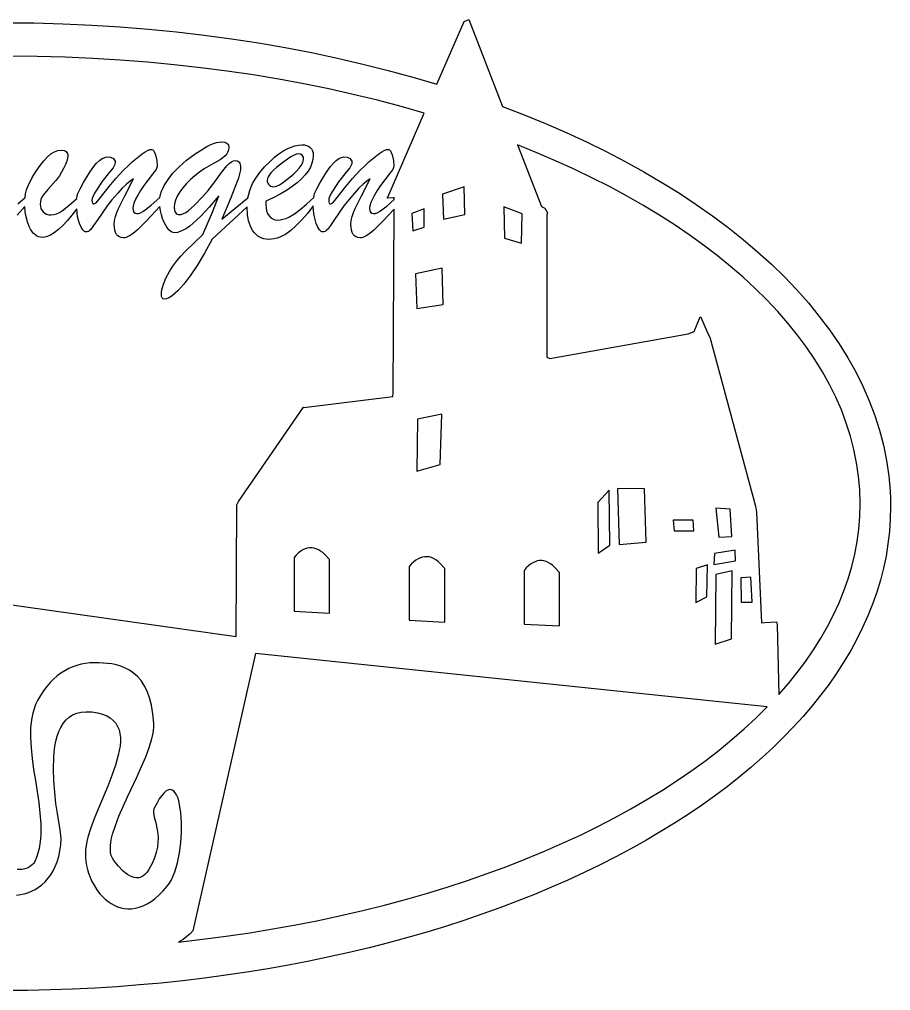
# Model space of a CAD drawing. Extents: x 35 to 1237, y 3 to 661.
# Drawn here: x 646 to 1237, y 3 to 661 of the extents above; entities that cross this region are included whole.
import ezdxf

# ---------------------------------------------------------------- set-up
doc = ezdxf.new("R2010")
doc.units = 0

msp = doc.modelspace()

# ---------------------------------------------------------------- linework, layer by layer
at = {"layer": 'Layer 1'}
for p, q in [((636.233, 659.146), (656.121926, 658.96935)), ((656.121926, 658.96935), (675.850145, 658.443051)), ((929.555, 617.428), (948.128, 660.012)), ((948.128, 660.012), (951.122, 661.375)), ((951.122, 661.375), (974.106, 602.36)), ((675.850145, 658.443051), (695.407626, 657.572578)), ((695.407626, 657.572578), (714.784344, 656.363406)), ((714.784344, 656.363406), (733.970268, 654.821012)), ((733.970268, 654.821012), (752.955371, 652.950871)), ((752.955371, 652.950871), (771.729625, 650.758458)), ((771.729625, 650.758458), (790.283, 648.24925)), ((790.283, 648.24925), (808.605469, 645.428721)), ((808.605469, 645.428721), (826.687004, 642.302348)), ((826.687004, 642.302348), (844.517576, 638.875605)), ((844.517576, 638.875605), (862.087156, 635.153969)), ((658.433431, 636.241757), (639.334, 636.405)), ((677.378555, 635.755398), (658.433431, 636.241757)), ((696.159745, 634.950981), (677.378555, 635.755398)), ((714.767375, 633.833562), (696.159745, 634.950981)), ((733.191817, 632.408198), (714.767375, 633.833562)), ((751.423445, 630.679945), (733.191817, 632.408198)), ((862.087156, 635.153969), (879.385717, 631.142915)), ((769.452632, 628.65386), (751.423445, 630.679945)), ((787.26975, 626.335), (769.452632, 628.65386)), ((804.865173, 623.728421), (787.26975, 626.335)), ((879.385717, 631.142915), (896.40323, 626.847918)), ((896.40323, 626.847918), (913.129667, 622.274455)), ((822.229273, 620.83918), (804.865173, 623.728421)), ((839.352425, 617.672333), (822.229273, 620.83918)), ((913.129667, 622.274455), (929.555, 617.428)), ((856.225, 614.232937), (839.352425, 617.672333)), ((872.837372, 610.52605), (856.225, 614.232937)), ((889.179914, 606.556727), (872.837372, 610.52605)), ((905.242999, 602.330024), (889.179914, 606.556727)), ((921.017, 597.851), (905.242999, 602.330024)), ((974.106, 602.36), (988.835631, 596.702413)), ((974.106, 602.36), (974.106, 602.36)), ((896.162, 540.856), (921.017, 597.851)), ((988.835631, 596.702413), (1003.237053, 590.812729)), ((1003.237053, 590.812729), (1017.301126, 584.695938)), ((1017.301126, 584.695938), (1031.018707, 578.357031)), ((733.3175, 572.472), (734.888, 573.058469)), ((734.888, 573.058469), (736.289, 573.254)), ((736.289, 573.254), (736.887844, 573.021516)), ((736.887844, 573.021516), (737.48275, 572.324125)), ((765.485, 570.127), (770.991844, 573.713328)), ((770.991844, 573.713328), (773.501926, 575.122193)), ((773.501926, 575.122193), (775.84975, 576.274875)), ((775.84975, 576.274875), (778.035293, 577.171385)), ((778.035293, 577.171385), (780.058531, 577.811734)), ((780.058531, 577.811734), (781.919441, 578.195936)), ((781.919441, 578.195936), (783.618, 578.324)), ((783.618, 578.324), (785.724828, 578.07575)), ((785.724828, 578.07575), (786.552264, 577.765437)), ((786.552264, 577.765437), (787.229125, 577.331)), ((787.229125, 577.331), (787.755471, 576.772437)), ((787.755471, 576.772437), (788.131359, 576.08975)), ((788.131359, 576.08975), (788.35685, 575.282937)), ((788.432, 574.352), (788.268639, 572.982689)), ((788.35685, 575.282937), (788.432, 574.352)), ((825.111641, 572.028219), (827.938, 573.592)), ((827.938, 573.592), (830.684328, 574.812047)), ((830.684328, 574.812047), (833.280375, 575.683625)), ((833.280375, 575.683625), (835.726234, 576.206641)), ((835.726234, 576.206641), (838.022, 576.381)), ((838.022, 576.381), (839.6975, 576.267391)), ((839.6975, 576.267391), (841.19, 575.926625)), ((841.19, 575.926625), (842.4995, 575.358797)), ((842.4995, 575.358797), (843.626, 574.564)), ((843.626, 574.564), (844.531891, 573.541563)), ((844.531891, 573.541563), (845.178375, 572.29225)), ((893.8905, 572.472), (895.461, 573.058469)), ((895.461, 573.058469), (896.862, 573.254)), ((896.862, 573.254), (897.461688, 573.021516)), ((897.461688, 573.021516), (898.05725, 572.324125)), ((997.350228, 570.965917), (984.277, 576.25)), ((984.277, 576.25), (1000.55, 534.469)), ((1031.018707, 578.357031), (1044.380655, 571.801)), ((662.858635, 565.450834), (665.332125, 568.077125)), ((665.332125, 568.077125), (667.749225, 570.119775)), ((667.749225, 570.119775), (670.110016, 571.578797)), ((670.110016, 571.578797), (672.41458, 572.454201)), ((672.41458, 572.454201), (674.663, 572.746)), ((674.663, 572.746), (676.670547, 572.49775)), ((676.670547, 572.49775), (677.459275, 572.187437)), ((677.459275, 572.187437), (678.104625, 571.753)), ((678.104625, 571.753), (678.606584, 571.194437)), ((679.066203, 567.232203), (678.508875, 565.309875)), ((678.606584, 571.194437), (678.965141, 570.51175)), ((678.965141, 570.51175), (679.180283, 569.704937)), ((679.252, 568.774), (679.066203, 567.232203)), ((679.180283, 569.704937), (679.252, 568.774)), ((700.603375, 565.745203), (702.428, 567.052375)), ((702.428, 567.052375), (704.215125, 567.836609)), ((704.215125, 567.836609), (705.964, 568.098)), ((705.964, 568.098), (708.13775, 567.866)), ((708.13775, 567.866), (709.047625, 567.575719)), ((709.047625, 567.575719), (709.839, 567.169)), ((709.839, 567.169), (710.481391, 566.640641)), ((710.481391, 566.640641), (710.940125, 565.985625)), ((722.9045, 564.696875), (726.189594, 567.438234)), ((726.189594, 567.438234), (729.668, 570.127)), ((729.668, 570.127), (731.5775, 571.494781)), ((731.5775, 571.494781), (733.3175, 572.472)), ((737.48275, 572.324125), (738.073531, 571.161922)), ((738.073531, 571.161922), (738.66, 569.535)), ((738.66, 569.535), (739.5335, 565.7955)), ((759.7085, 565.848375), (765.485, 570.127)), ((784.347771, 567.584432), (782.550641, 566.254672)), ((785.818125, 568.922125), (784.347771, 567.584432)), ((786.961713, 570.26774), (785.818125, 568.922125)), ((787.778547, 571.621266), (786.961713, 570.26774)), ((788.268639, 572.982689), (787.778547, 571.621266)), ((816.575, 565.31), (819.430047, 567.887406)), ((819.430047, 567.887406), (822.275625, 570.12675)), ((822.275625, 570.12675), (825.111641, 572.028219)), ((829.119141, 567.195672), (824.859, 564.178)), ((831.033826, 568.4064), (829.119141, 567.195672)), ((832.794375, 569.346625), (831.033826, 568.4064)), ((834.392877, 569.962521), (832.794375, 569.346625)), ((835.821422, 570.200266), (834.392877, 569.962521)), ((837.0721, 570.006033), (835.821422, 570.200266)), ((838.137, 569.326), (837.0721, 570.006033)), ((838.680652, 568.649834), (838.137, 569.326)), ((838.137, 569.326), (838.137, 569.326)), ((839.012547, 567.899314), (838.680652, 568.649834)), ((839.149465, 567.084532), (839.012547, 567.899314)), ((839.108187, 566.215578), (839.149465, 567.084532)), ((845.473813, 566.453281), (844.8105, 563.799)), ((845.178375, 572.29225), (845.565922, 570.816063)), ((845.695, 569.113), (845.473813, 566.453281)), ((845.565922, 570.816063), (845.695, 569.113)), ((861.177641, 565.745203), (863.002125, 567.052375)), ((863.002125, 567.052375), (864.788547, 567.836609)), ((864.788547, 567.836609), (866.537, 568.098)), ((866.537, 568.098), (868.71075, 567.866)), ((868.71075, 567.866), (869.620625, 567.575719)), ((869.620625, 567.575719), (870.412, 567.169)), ((870.412, 567.169), (871.054391, 566.640641)), ((871.054391, 566.640641), (871.513125, 565.985625)), ((883.47775, 564.696875), (886.762625, 567.438234)), ((886.762625, 567.438234), (890.241, 570.127)), ((890.241, 570.127), (892.1505, 571.494781)), ((892.1505, 571.494781), (893.8905, 572.472)), ((898.05725, 572.324125), (898.647938, 571.161922)), ((898.647938, 571.161922), (899.233, 569.535)), ((899.233, 569.535), (900.1065, 565.7955)), ((1010.124884, 565.492219), (997.350228, 570.965917)), ((1044.380655, 571.801), (1057.377828, 565.032834)), ((657.742154, 558.447283), (660.328672, 562.240891)), ((660.328672, 562.240891), (662.858635, 565.450834)), ((676.28, 560.324), (673.46725, 555.40075)), ((677.580109, 563.007109), (676.28, 560.324)), ((678.508875, 565.309875), (677.580109, 563.007109)), ((694.621125, 558.538125), (696.770859, 561.524922)), ((696.770859, 561.524922), (698.742, 563.915)), ((698.742, 563.915), (700.603375, 565.745203)), ((709.839, 560.83), (707.468, 557.873)), ((710.855, 562.521), (709.839, 560.83)), ((711.19425, 563.429125), (710.855, 562.521)), ((710.940125, 565.985625), (711.215297, 565.204047)), ((711.307, 564.296), (711.19425, 563.429125)), ((711.215297, 565.204047), (711.307, 564.296)), ((716.912, 559.056), (719.812156, 561.902828)), ((719.812156, 561.902828), (722.9045, 564.696875)), ((739.622875, 560.962672), (739.0165, 559.668625)), ((739.5335, 565.7955), (739.825, 562.014)), ((739.825, 562.014), (739.622875, 560.962672)), ((750.538875, 557.080125), (754.724, 561.464)), ((754.724, 561.464), (757.11725, 563.669359)), ((757.11725, 563.669359), (759.7085, 565.848375)), ((771.6075, 559.985375), (768.444438, 557.787984)), ((774.784813, 561.929078), (771.6075, 559.985375)), ((777.976, 563.619), (774.784813, 561.929078)), ((780.426721, 564.932857), (777.976, 563.619)), ((782.550641, 566.254672), (780.426721, 564.932857)), ((783.41125, 557.47125), (787.117, 561.971)), ((787.117, 561.971), (788.713703, 563.579547)), ((788.713703, 563.579547), (790.230625, 564.728625)), ((790.230625, 564.728625), (791.667484, 565.418141)), ((791.667484, 565.418141), (793.024, 565.648)), ((793.024, 565.648), (794.387, 565.3835)), ((794.387, 565.3835), (795.468, 564.591)), ((795.468, 564.591), (795.880703, 564.00225)), ((795.880703, 564.00225), (796.175375, 563.292)), ((796.175375, 563.292), (796.411, 561.507)), ((796.411, 561.507), (796.239141, 559.343828)), ((809.38925, 557.4815), (812.690562, 561.3455)), ((812.690562, 561.3455), (816.575, 565.31)), ((820.855172, 561.064297), (818.787533, 559.207275)), ((824.859, 564.178), (820.855172, 561.064297)), ((834.376688, 558.524734), (836.058172, 560.429369)), ((836.058172, 560.429369), (837.49675, 562.399875)), ((837.49675, 562.399875), (838.558172, 564.355521)), ((838.558172, 564.355521), (839.108187, 566.215578)), ((843.705438, 561.149969), (842.159, 558.506)), ((844.8105, 563.799), (843.705438, 561.149969)), ((855.19525, 558.538125), (857.344281, 561.524922)), ((857.344281, 561.524922), (859.315, 563.915)), ((859.315, 563.915), (861.177641, 565.745203)), ((870.412, 560.83), (868.044, 557.873)), ((871.428, 562.521), (870.412, 560.83)), ((871.76725, 563.429125), (871.428, 562.521)), ((871.513125, 565.985625), (871.788297, 565.204047)), ((871.88, 564.296), (871.76725, 563.429125)), ((871.788297, 565.204047), (871.88, 564.296)), ((877.487, 559.056), (880.386, 561.902828)), ((880.386, 561.902828), (883.47775, 564.696875)), ((900.195875, 560.962672), (899.5895, 559.668625)), ((900.1065, 565.7955), (900.398, 562.014)), ((900.398, 562.014), (900.195875, 560.962672)), ((1022.593331, 559.832918), (1010.124884, 565.492219)), ((1034.747932, 553.992029), (1022.593331, 559.832918)), ((1057.377828, 565.032834), (1070.001084, 558.057525)), ((652.015, 547.985), (655.099, 554.07)), ((655.099, 554.07), (657.742154, 558.447283)), ((672.1805, 553.557406), (670.974, 552.126)), ((673.46725, 555.40075), (672.1805, 553.557406)), ((689.787, 550.774), (692.293078, 554.954516)), ((692.293078, 554.954516), (694.621125, 558.538125)), ((707.468, 557.873), (702.267719, 551.127703)), ((707.206, 548.027), (711.68325, 553.42525)), ((711.68325, 553.42525), (716.912, 559.056)), ((736.591, 556.352), (730.795891, 548.698266)), ((738.005875, 558.131766), (736.591, 556.352)), ((739.0165, 559.668625), (738.005875, 558.131766)), ((747.163, 552.802), (750.538875, 557.080125)), ((765.296, 555.337), (762.30525, 552.720109)), ((768.444438, 557.787984), (765.296, 555.337)), ((778.84, 551.323), (783.41125, 557.47125)), ((794.865672, 553.702734), (793.665, 550.225)), ((795.723875, 556.742375), (794.865672, 553.702734)), ((796.239141, 559.343828), (795.723875, 556.742375)), ((804.536, 550.055), (806.671063, 553.718)), ((806.671063, 553.718), (809.38925, 557.4815)), ((814.947471, 554.215499), (814.596891, 553.222891)), ((815.468795, 555.220959), (814.947471, 554.215499)), ((816.928875, 557.237625), (815.468795, 555.220959)), ((818.787533, 559.207275), (816.928875, 557.237625)), ((826.958719, 552.052766), (830.822, 555.236)), ((830.822, 555.236), (832.586547, 556.766701)), ((832.586547, 556.766701), (834.376688, 558.524734)), ((837.691125, 553.2455), (834.758609, 550.631)), ((840.158078, 555.8705), (837.691125, 553.2455)), ((842.159, 558.506), (840.158078, 555.8705)), ((850.36, 550.774), (852.867344, 554.954516)), ((852.867344, 554.954516), (855.19525, 558.538125)), ((868.044, 557.873), (862.841984, 551.127703)), ((867.779, 548.027), (872.257625, 553.42525)), ((872.257625, 553.42525), (877.487, 559.056)), ((897.164, 556.352), (891.368891, 548.698266)), ((898.578875, 558.131766), (897.164, 556.352)), ((899.5895, 559.668625), (898.578875, 558.131766)), ((1046.58105, 547.973566), (1034.747932, 553.992029)), ((1070.001084, 558.057525), (1082.241281, 550.880063)), ((651.2425, 545.777), (652.015, 547.985)), ((670.974, 552.126), (665.566625, 546.10425)), ((687.462875, 546.50575), (689.787, 550.774)), ((702.267719, 551.127703), (698.553, 545.681875)), ((700.509, 539.492), (707.206, 548.027)), ((716.13675, 546.838797), (713.037, 543.506)), ((718.9635, 549.569625), (716.13675, 546.838797)), ((717.552, 541.266), (723.798, 553.225)), ((721.51725, 551.698391), (718.9635, 549.569625)), ((723.798, 553.225), (721.51725, 551.698391)), ((730.795891, 548.698266), (728.519389, 545.342803)), ((742.797, 544.858), (743.592109, 546.748938)), ((743.592109, 546.748938), (744.584375, 548.70325)), ((744.584375, 548.70325), (747.163, 552.802)), ((757.226375, 547.247828), (755.139, 544.393)), ((759.61525, 550.023625), (757.226375, 547.247828)), ((762.30525, 552.720109), (759.61525, 550.023625)), ((774.335125, 545.312375), (778.84, 551.323)), ((793.665, 550.225), (789.816625, 540.47425)), ((802.592875, 545.3825), (803.474578, 547.758875)), ((803.474578, 547.758875), (804.536, 550.055)), ((814.596891, 553.222891), (814.440754, 552.251335)), ((814.440754, 552.251335), (814.50276, 551.309033)), ((814.50276, 551.309033), (814.806609, 550.404188)), ((814.806609, 550.404188), (815.376, 549.545)), ((815.376, 549.545), (816.15334, 548.795716)), ((816.15334, 548.795716), (816.987566, 548.287912)), ((816.987566, 548.287912), (817.871861, 548.001414)), ((817.871861, 548.001414), (818.799406, 547.916047)), ((818.799406, 547.916047), (819.763385, 548.011635)), ((819.763385, 548.011635), (820.75698, 548.268002)), ((820.75698, 548.268002), (822.80575, 549.182375)), ((822.80575, 549.182375), (824.891176, 550.497764)), ((824.891176, 550.497764), (826.958719, 552.052766)), ((831.361, 548.027), (827.521438, 545.452047)), ((834.758609, 550.631), (831.361, 548.027)), ((848.037, 546.50575), (850.36, 550.774)), ((862.841984, 551.127703), (859.126375, 545.681875)), ((861.082, 539.492), (867.779, 548.027)), ((876.711016, 546.838797), (873.613, 543.506)), ((879.536875, 549.569625), (876.711016, 546.838797)), ((878.125, 541.266), (884.371, 553.225)), ((882.090297, 551.698391), (879.536875, 549.569625)), ((884.371, 553.225), (882.090297, 551.698391)), ((891.368891, 548.698266), (889.092389, 545.342803)), ((948.099, 547.923), (933.249, 542.966)), ((948.441, 529.142), (948.099, 547.923)), ((1058.085049, 541.78154), (1046.58105, 547.973566)), ((1082.241281, 550.880063), (1094.089279, 543.505438)), ((645.18975, 536.285484), (650.2, 540.595)), ((650.2, 540.595), (650.584, 543.041)), ((650.584, 543.041), (651.2425, 545.777)), ((661.562078, 540.796141), (660.939625, 539.259125)), ((662.434, 542.238), (661.562078, 540.796141)), ((665.566625, 546.10425), (662.434, 542.238)), ((685.32, 539.895), (685.620875, 541.76525)), ((685.620875, 541.76525), (686.062, 543.337)), ((686.062, 543.337), (687.462875, 546.50575)), ((696.324031, 541.535609), (695.766762, 539.949842)), ((697.252785, 543.446291), (696.324031, 541.535609)), ((698.553, 545.681875), (697.252785, 543.446291)), ((713.037, 543.506), (709.144125, 539.05825)), ((713.528, 533.153), (717.552, 541.266)), ((726.656875, 542.301625), (725.208314, 539.574744)), ((728.519389, 545.342803), (726.656875, 542.301625)), ((735.785125, 535.502375), (741.629, 540.529)), ((741.629, 540.529), (742.088125, 542.66275)), ((742.088125, 542.66275), (742.797, 544.858)), ((753.442094, 541.57), (752.23025, 538.8895)), ((755.139, 544.393), (753.442094, 541.57)), ((765.013125, 535.413625), (770.827, 541.224)), ((770.827, 541.224), (774.335125, 545.312375)), ((781.662, 541.816), (775.04025, 534.125125)), ((777.2975, 530.660375), (781.662, 541.816)), ((789.816625, 540.47425), (783.767, 526.012)), ((783.767, 526.012), (801.369, 540.389)), ((801.369, 540.389), (801.890984, 542.925875)), ((801.890984, 542.925875), (802.592875, 545.3825)), ((818.586063, 540.444641), (813.491, 538.012)), ((823.263, 542.924625), (818.586063, 540.444641)), ((827.521438, 545.452047), (823.263, 542.924625)), ((841.04125, 536.019375), (845.986, 540.614)), ((845.986, 540.614), (846.635, 543.337)), ((846.635, 543.337), (848.037, 546.50575)), ((856.897078, 541.535609), (856.339768, 539.949842)), ((857.825943, 543.446291), (856.897078, 541.535609)), ((859.126375, 545.681875), (857.825943, 543.446291)), ((873.613, 543.506), (869.717875, 539.05825)), ((874.101, 533.153), (878.125, 541.266)), ((887.229875, 542.301625), (885.781314, 539.574744)), ((889.092389, 545.342803), (887.229875, 542.301625)), ((895.849, 540.111), (896.162, 540.856)), ((899.786, 540.336), (895.849, 540.111)), ((900.641, 540.549), (899.786, 540.336)), ((900.632, 539.154), (900.641, 540.549)), ((933.249, 542.966), (934.033, 525.859)), ((933.249, 542.966), (933.249, 542.966)), ((1069.252291, 535.419967), (1058.085049, 541.78154)), ((1094.089279, 543.505438), (1105.535934, 535.938643)), ((650.031, 534.56), (644.831375, 528.594375)), ((650.342328, 530.941219), (650.031, 534.56)), ((660.566359, 537.627047), (660.442, 535.9)), ((660.442, 535.9), (660.568953, 534.441797)), ((660.939625, 539.259125), (660.566359, 537.627047)), ((660.568953, 534.441797), (660.949875, 533.110625)), ((675.527, 531.717), (679.9045, 535.084125)), ((679.9045, 535.084125), (685.32, 539.895)), ((695.766762, 539.949842), (695.581, 538.689)), ((695.581, 538.689), (695.670391, 537.616688)), ((695.670391, 537.616688), (695.938375, 536.85075)), ((695.938375, 536.85075), (696.384672, 536.391188)), ((696.384672, 536.391188), (697.009, 536.238)), ((697.009, 536.238), (697.567406, 536.441281)), ((697.567406, 536.441281), (698.33675, 537.05125)), ((698.33675, 537.05125), (700.509, 539.492)), ((705.888, 534.843), (699.606, 525.716)), ((709.144125, 539.05825), (705.888, 534.843)), ((723.552912, 535.06392), (723.346, 533.28)), ((724.173672, 537.162172), (723.552912, 535.06392)), ((725.208314, 539.574744), (724.173672, 537.162172)), ((731.661, 532.224), (735.785125, 535.502375)), ((741.578, 534.422), (732.76875, 524.9655)), ((741.985422, 531.675313), (741.578, 534.422)), ((751.503281, 536.3515), (751.261, 533.956)), ((751.261, 533.956), (751.506, 531.906875)), ((752.23025, 538.8895), (751.503281, 536.3515)), ((760.82, 531.674), (765.013125, 535.413625)), ((775.04025, 534.125125), (769.32, 527.956)), ((800.85, 534.352), (776.997, 512.321)), ((800.85, 533.956), (800.85, 534.352)), ((801.0945, 529.154672), (800.85, 533.956)), ((813.491, 538.012), (813.491, 535.9)), ((813.491, 535.9), (813.627453, 533.544266)), ((813.627453, 533.544266), (814.036625, 531.463125)), ((836.893, 532.435), (841.04125, 536.019375)), ((845.709, 534.907), (841.724469, 529.829656)), ((845.889453, 531.605156), (845.709, 534.907)), ((856.339768, 539.949842), (856.154, 538.689)), ((856.154, 538.689), (856.243437, 537.616688)), ((856.243437, 537.616688), (856.51175, 536.85075)), ((856.51175, 536.85075), (856.958937, 536.391188)), ((856.958937, 536.391188), (857.585, 536.238)), ((857.585, 536.238), (858.141672, 536.441281)), ((858.141672, 536.441281), (858.910125, 537.05125)), ((858.910125, 537.05125), (861.082, 539.492)), ((866.464, 534.843), (860.182, 525.716)), ((869.717875, 539.05825), (866.464, 534.843)), ((884.125912, 535.06392), (883.919, 533.28)), ((884.746672, 537.162172), (884.125912, 535.06392)), ((885.781314, 539.574744), (884.746672, 537.162172)), ((892.234, 532.224), (895.7685, 535.01325)), ((895.7685, 535.01325), (900.632, 539.154)), ((900.632, 539.154), (900.632, 539.154)), ((974.868, 534.271), (975.351, 513.019)), ((987.427, 529.441), (974.868, 534.271)), ((974.868, 534.271), (974.868, 534.271)), ((1000.55, 534.469), (1002.81, 533.332)), ((1080.075141, 528.892859), (1069.252291, 535.419967)), ((1105.535934, 535.938643), (1116.572106, 528.184666)), ((650.939125, 527.45125), (650.342328, 530.941219)), ((651.821859, 524.089906), (650.939125, 527.45125)), ((660.949875, 533.110625), (661.584859, 531.906391)), ((661.584859, 531.906391), (662.474, 530.829)), ((662.474, 530.829), (663.564, 529.94175)), ((663.564, 529.94175), (664.8055, 529.308)), ((664.8055, 529.308), (666.19775, 528.92775)), ((666.19775, 528.92775), (667.74, 528.801)), ((667.74, 528.801), (669.552547, 528.98325)), ((669.552547, 528.98325), (671.454625, 529.53)), ((671.454625, 529.53), (673.446141, 530.44125)), ((673.446141, 530.44125), (675.527, 531.717)), ((681.990516, 528.670219), (678.870375, 524.89675)), ((685.212, 532.979), (681.990516, 528.670219)), ((685.460453, 530.238703), (685.212, 532.979)), ((685.866875, 527.642875), (685.460453, 530.238703)), ((686.431359, 525.191609), (685.866875, 527.642875)), ((710.893875, 525.061375), (711.456, 527.702)), ((711.456, 527.702), (712.351375, 530.375)), ((712.351375, 530.375), (713.528, 533.153)), ((723.346, 533.28), (723.510609, 531.689984)), ((723.510609, 531.689984), (724.004375, 530.554375)), ((724.004375, 530.554375), (724.827203, 529.873078)), ((724.827203, 529.873078), (725.979, 529.646)), ((725.979, 529.646), (727.153547, 529.807078)), ((727.153547, 529.807078), (728.491875, 530.290375)), ((728.491875, 530.290375), (729.994266, 531.095984)), ((729.994266, 531.095984), (731.661, 532.224)), ((742.631625, 528.95675), (741.985422, 531.675313)), ((743.516516, 526.266313), (742.631625, 528.95675)), ((751.506, 531.906875), (751.811969, 531.056453)), ((751.811969, 531.056453), (752.24, 530.322)), ((752.24, 530.322), (752.766563, 529.730641)), ((752.766563, 529.730641), (753.3685, 529.308125)), ((753.3685, 529.308125), (754.046188, 529.054547)), ((754.046188, 529.054547), (754.8, 528.97)), ((754.8, 528.97), (756.163484, 529.139094)), ((756.163484, 529.139094), (757.621375, 529.64625)), ((757.621375, 529.64625), (759.173578, 530.491281)), ((759.173578, 530.491281), (760.82, 531.674)), ((769.32, 527.956), (766.74075, 525.407312)), ((770.827, 515.448), (777.2975, 530.660375)), ((801.828, 524.892125), (801.0945, 529.154672)), ((814.036625, 531.463125), (814.718234, 529.656672)), ((814.718234, 529.656672), (815.672, 528.125)), ((815.672, 528.125), (816.848797, 526.904953)), ((816.848797, 526.904953), (818.193875, 526.033375)), ((827.069844, 526.4295), (829.03, 527.28)), ((829.03, 527.28), (832.96975, 529.540625)), ((832.96975, 529.540625), (836.893, 532.435)), ((841.724469, 529.829656), (837.8605, 525.366)), ((846.286375, 528.50075), (845.889453, 531.605156)), ((846.899109, 525.593969), (846.286375, 528.50075)), ((871.46725, 525.061375), (872.032, 527.702)), ((872.032, 527.702), (872.9255, 530.375)), ((872.9255, 530.375), (874.101, 533.153)), ((883.919, 533.28), (884.083609, 531.689984)), ((884.083609, 531.689984), (884.577375, 530.554375)), ((884.577375, 530.554375), (885.400203, 529.873078)), ((885.400203, 529.873078), (886.552, 529.646)), ((886.552, 529.646), (887.726547, 529.807078)), ((887.726547, 529.807078), (889.064875, 530.290375)), ((889.064875, 530.290375), (890.567266, 531.095984)), ((890.567266, 531.095984), (892.234, 532.224)), ((900.601, 532.719), (892.737375, 524.341625)), ((899.952, 407.904), (900.601, 532.719)), ((920.854, 532.902), (912.559, 529.806)), ((912.559, 529.806), (913.251, 518.004)), ((912.559, 529.806), (912.559, 529.806)), ((920.854, 520.431), (920.854, 532.902)), ((934.033, 525.859), (948.441, 529.142)), ((986.942, 509.619), (987.427, 529.441)), ((1002.81, 533.332), (1004.55, 530.281)), ((1004.55, 530.281), (1004.03, 528.859)), ((1004.03, 528.859), (1004.13, 432.294)), ((1090.54596, 522.204231), (1080.075141, 528.892859)), ((1116.572106, 528.184666), (1127.188652, 520.2485)), ((652.991, 520.857), (651.821859, 524.089906)), ((653.792945, 519.153658), (652.991, 520.857)), ((675.851297, 521.658406), (672.933, 518.955)), ((678.870375, 524.89675), (675.851297, 521.658406)), ((687.154, 522.885), (686.431359, 525.191609)), ((688.193531, 520.407734), (687.154, 522.885)), ((689.27975, 518.638375), (688.193531, 520.407734)), ((696.709375, 521.511625), (694.715, 518.955)), ((699.606, 525.716), (696.709375, 521.511625)), ((710.706, 522.378), (710.893875, 525.061375)), ((710.802418, 520.238764), (710.706, 522.378)), ((732.76875, 524.9655), (726.205, 518.491)), ((744.64, 523.604), (743.516516, 526.266313)), ((746.29625, 520.5905), (744.64, 523.604)), ((748.02675, 518.438), (746.29625, 520.5905)), ((761.90625, 521.244813), (759.651, 519.631)), ((764.2695, 523.17025), (761.90625, 521.244813)), ((766.74075, 525.407312), (764.2695, 523.17025)), ((802.378125, 522.962865), (801.828, 524.892125)), ((803.0505, 521.168266), (802.378125, 522.962865)), ((803.845125, 519.508314), (803.0505, 521.168266)), ((818.193875, 526.033375), (819.707516, 525.510359)), ((819.707516, 525.510359), (821.39, 525.336)), ((821.39, 525.336), (823.250031, 525.4575)), ((823.250031, 525.4575), (825.14325, 525.822)), ((825.14325, 525.822), (827.069844, 526.4295)), ((834.117281, 521.515844), (830.495, 518.279)), ((837.8605, 525.366), (834.117281, 521.515844)), ((847.727, 522.885), (846.899109, 525.593969)), ((848.766547, 520.407734), (847.727, 522.885)), ((849.852875, 518.638375), (848.766547, 520.407734)), ((857.28275, 521.511625), (855.288, 518.955)), ((860.182, 525.716), (857.28275, 521.511625)), ((871.279, 522.378), (871.46725, 525.061375)), ((871.375418, 520.238764), (871.279, 522.378)), ((892.737375, 524.341625), (886.778, 518.491)), ((913.251, 518.004), (920.854, 520.431)), ((1100.657114, 515.358094), (1090.54596, 522.204231)), ((654.693562, 517.677391), (653.792945, 519.153658)), ((655.692898, 516.428209), (654.693562, 517.677391)), ((656.791, 515.406125), (655.692898, 516.428209)), ((657.987914, 514.61115), (656.791, 515.406125)), ((659.283688, 514.043297), (657.987914, 514.61115)), ((660.678367, 513.702576), (659.283688, 514.043297)), ((664.509281, 513.924422), (663.311309, 513.672857)), ((667.0815, 514.930625), (664.509281, 513.924422)), ((669.889219, 516.607516), (667.0815, 514.930625)), ((672.933, 518.955), (669.889219, 516.607516)), ((690.412844, 517.576828), (689.27975, 518.638375)), ((690.997027, 517.311455), (690.412844, 517.576828)), ((691.593, 517.223), (690.997027, 517.311455)), ((692.380625, 517.331203), (691.593, 517.223)), ((693.16375, 517.655875), (692.380625, 517.331203)), ((693.942, 518.197109), (693.16375, 517.655875)), ((694.715, 518.955), (693.942, 518.197109)), ((711.091656, 518.384797), (710.802418, 520.238764)), ((711.573691, 516.816088), (711.091656, 518.384797)), ((712.2485, 515.532625), (711.573691, 516.816088)), ((713.116059, 514.534396), (712.2485, 515.532625)), ((714.176344, 513.821391), (713.116059, 514.534396)), ((715.429332, 513.393596), (714.176344, 513.821391)), ((721.01275, 514.561125), (718.812063, 513.578547)), ((723.477063, 516.198641), (721.01275, 514.561125)), ((726.205, 518.491), (723.477063, 516.198641)), ((748.919961, 517.684625), (748.02675, 518.438)), ((749.831875, 517.1465), (748.919961, 517.684625)), ((750.762539, 516.823625), (749.831875, 517.1465)), ((751.712, 516.716), (750.762539, 516.823625)), ((753.535359, 516.898234), (751.712, 516.716)), ((755.465875, 517.444875), (753.535359, 516.898234)), ((757.504203, 518.355828), (755.465875, 517.444875)), ((759.651, 519.631), (757.504203, 518.355828)), ((765.183, 510.166), (770.827, 515.448)), ((804.762, 517.983), (803.845125, 519.508314)), ((805.783295, 516.616455), (804.762, 517.983)), ((806.891859, 515.432078), (805.783295, 516.616455)), ((808.087588, 514.429881), (806.891859, 515.432078)), ((809.370375, 513.609875), (808.087588, 514.429881)), ((824.87668, 514.545652), (822.9895, 513.684)), ((826.756687, 515.598719), (824.87668, 514.545652)), ((828.629477, 516.843176), (826.756687, 515.598719)), ((830.495, 518.279), (828.629477, 516.843176)), ((850.986266, 517.576828), (849.852875, 518.638375)), ((851.570697, 517.311455), (850.986266, 517.576828)), ((852.167, 517.223), (851.570697, 517.311455)), ((852.954047, 517.331203), (852.167, 517.223)), ((853.736875, 517.655875), (852.954047, 517.331203)), ((854.515016, 518.197109), (853.736875, 517.655875)), ((855.288, 518.955), (854.515016, 518.197109)), ((871.664656, 518.384797), (871.375418, 520.238764)), ((872.146691, 516.816088), (871.664656, 518.384797)), ((872.8215, 515.532625), (872.146691, 516.816088)), ((873.689059, 514.534396), (872.8215, 515.532625)), ((874.749344, 513.821391), (873.689059, 514.534396)), ((876.002332, 513.393596), (874.749344, 513.821391)), ((881.588, 514.561125), (879.38675, 513.578547)), ((884.05175, 516.198641), (881.588, 514.561125)), ((886.778, 518.491), (884.05175, 516.198641)), ((1110.400963, 508.358464), (1100.657114, 515.358094)), ((1127.188652, 520.2485), (1137.376432, 512.135135)), ((662.172, 513.589), (660.678367, 513.702576)), ((663.311309, 513.672857), (662.172, 513.589)), ((716.875, 513.251), (715.429332, 513.393596)), ((717.810578, 513.332889), (716.875, 513.251)), ((718.812063, 513.578547), (717.810578, 513.332889)), ((758.522, 503.743), (765.183, 510.166)), ((776.997, 512.321), (771.846313, 502.742406)), ((810.740115, 512.972072), (809.370375, 513.609875)), ((812.196703, 512.516484), (810.740115, 512.972072)), ((813.740033, 512.243123), (812.196703, 512.516484)), ((815.37, 512.152), (813.740033, 512.243123)), ((817.285398, 512.247762), (815.37, 512.152)), ((819.193812, 512.535031), (817.285398, 512.247762)), ((821.095195, 513.013785), (819.193812, 512.535031)), ((822.9895, 513.684), (821.095195, 513.013785)), ((877.448, 513.251), (876.002332, 513.393596)), ((878.384563, 513.332889), (877.448, 513.251)), ((879.38675, 513.578547), (878.384563, 513.332889)), ((975.351, 513.019), (986.942, 509.619)), ((1119.769873, 501.209354), (1110.400963, 508.358464)), ((1137.376432, 512.135135), (1147.126302, 503.849561)), ((753.18, 497.616), (755.927125, 500.922875)), ((755.927125, 500.922875), (758.522, 503.743)), ((771.846313, 502.742406), (766.9315, 494.45775)), ((1128.756206, 493.914776), (1119.769873, 501.209354)), ((1147.126302, 503.849561), (1156.429122, 495.396769)), ((748.176, 490.349), (750.519, 494.024875)), ((750.519, 494.024875), (753.18, 497.616)), ((766.9315, 494.45775), (762.252187, 487.467219)), ((1156.429122, 495.396769), (1165.27575, 486.78175)), ((745.773812, 485.827219), (748.176, 490.349)), ((762.252187, 487.467219), (760.000727, 484.457309)), ((933.173, 492.731), (914.972, 488.868)), ((914.972, 488.868), (915.94, 465.373)), ((914.972, 488.868), (914.972, 488.868)), ((933.811, 468.098), (933.173, 492.731)), ((1137.352325, 486.478744), (1128.756206, 493.914776)), ((743.027437, 478.051906), (744.0575, 481.72825)), ((744.0575, 481.72825), (745.773812, 485.827219)), ((757.808, 481.771), (753.759187, 477.352547)), ((760.000727, 484.457309), (757.808, 481.771)), ((1145.550594, 478.905273), (1137.352325, 486.478744)), ((1165.27575, 486.78175), (1173.657044, 478.009495)), ((742.684, 474.798), (742.769867, 476.37216)), ((742.825312, 473.430375), (742.684, 474.798)), ((742.769867, 476.37216), (743.027437, 478.051906)), ((753.759187, 477.352547), (750.265, 474.196625)), ((1153.343375, 471.198375), (1145.550594, 478.905273)), ((1173.657044, 478.009495), (1181.563862, 469.084994)), ((743.249, 472.4535), (742.825312, 473.430375)), ((743.954688, 471.867375), (743.249, 472.4535)), ((744.942, 471.672), (743.954688, 471.867375)), ((746.064461, 471.829783), (744.942, 471.672)), ((747.325812, 472.303141), (746.064461, 471.829783)), ((748.726008, 473.092084), (747.325812, 472.303141)), ((750.265, 474.196625), (748.726008, 473.092084)), ((915.94, 465.373), (933.811, 468.098)), ((1160.723032, 463.362064), (1153.343375, 471.198375)), ((1181.563862, 469.084994), (1188.987062, 460.013239)), ((1167.681929, 455.400353), (1160.723032, 463.362064)), ((1103.99, 449.833), (1108.2, 459.742)), ((1108.2, 459.742), (1108.69, 459.358)), ((1108.69, 459.358), (1113.41, 448.314)), ((1174.212428, 447.317257), (1167.681929, 455.400353)), ((1188.987062, 460.013239), (1195.917504, 450.799219)), ((1006.13, 431.5), (1100.01, 448.205)), ((1100.01, 448.205), (1103.99, 449.833)), ((1113.41, 448.314), (1114.61, 445.831)), ((1195.917504, 450.799219), (1202.346044, 441.447926)), ((1114.61, 445.831), (1145.6, 331.374)), ((1180.306893, 439.116787), (1174.212428, 447.317257)), ((1202.346044, 441.447926), (1208.263542, 431.96435)), ((1185.957686, 430.802959), (1180.306893, 439.116787)), ((1004.13, 432.294), (1006.13, 431.5)), ((1191.157172, 422.379784), (1185.957686, 430.802959)), ((1208.263542, 431.96435), (1213.660856, 422.353482)), ((1195.897712, 413.851278), (1191.157172, 422.379784)), ((1213.660856, 422.353482), (1218.528844, 412.620312)), ((1200.171672, 405.221453), (1195.897712, 413.851278)), ((1218.528844, 412.620312), (1222.858364, 402.769833)), ((839.201, 398.216), (899.732, 405.7)), ((899.732, 405.7), (899.952, 407.904)), ((1203.971413, 396.494323), (1200.171672, 405.221453)), ((1222.858364, 402.769833), (1226.640274, 392.807033)), ((794.929, 334.484), (839.046, 398.323)), ((839.046, 398.323), (839.201, 398.216)), ((1207.289299, 387.673901), (1203.971413, 396.494323)), ((916.423, 390.333), (915.94, 355.073)), ((932.845, 393.712), (916.423, 390.333)), ((916.423, 390.333), (916.423, 390.333)), ((931.88, 359.419), (932.845, 393.712)), ((1226.640274, 392.807033), (1229.865433, 382.736905)), ((1210.117693, 378.764201), (1207.289299, 387.673901)), ((1229.865433, 382.736905), (1232.524699, 372.564437)), ((1212.448959, 369.769236), (1210.117693, 378.764201)), ((1214.275459, 360.69302), (1212.448959, 369.769236)), ((1232.524699, 372.564437), (1234.608931, 362.294623)), ((1234.608931, 362.294623), (1236.108986, 351.932451)), ((915.94, 355.073), (931.88, 359.419)), ((1215.589557, 351.539567), (1214.275459, 360.69302)), ((1216.383617, 342.312889), (1215.589557, 351.539567)), ((1236.108986, 351.932451), (1236.63709, 346.718291)), ((1070.5, 342.996), (1052.15, 343.168)), ((1052.15, 343.168), (1053.27, 305.164)), ((1071.47, 306.77), (1070.5, 342.996)), ((1070.5, 342.996), (1070.5, 342.996)), ((1236.63709, 346.718291), (1237.015723, 341.482913)), ((1046.35, 342.031), (1038.63, 333.818)), ((1046.84, 304.837), (1046.35, 342.031)), ((1046.35, 342.031), (1046.35, 342.031)), ((1216.65, 333.017), (1216.383617, 342.312889)), ((1237.015723, 341.482913), (1237.24374, 336.226942)), ((1237.24374, 336.226942), (1237.32, 330.951)), ((793.487, 242.951), (793.936, 332.159)), ((793.936, 332.159), (794.929, 334.484)), ((1038.63, 333.818), (1038.94, 299.37)), ((1118.81, 329.955), (1120.74, 310.151)), ((1128.47, 329.3), (1118.81, 329.955)), ((1118.81, 329.955), (1118.81, 329.955)), ((1145.6, 331.374), (1146.33, 327.203)), ((1216.419343, 324.366371), (1216.65, 333.017)), ((1237.32, 330.951), (1237.12352, 322.485639)), ((1129.61, 310.769), (1128.47, 329.3)), ((1146.33, 327.203), (1149.69, 252.152)), ((1215.731465, 315.775391), (1216.419343, 324.366371)), ((1089.83, 321.742), (1090.48, 314.497)), ((1103.35, 321.742), (1089.83, 321.742)), ((1089.83, 321.742), (1089.83, 321.742)), ((1103.83, 314.497), (1103.35, 321.742)), ((1237.12352, 322.485639), (1236.537239, 314.07278)), ((1090.48, 314.497), (1103.83, 314.497)), ((1120.74, 310.151), (1129.61, 310.769)), ((1214.592502, 307.247293), (1215.731465, 315.775391)), ((1236.537239, 314.07278), (1235.565891, 305.715009)), ((843.152657, 303.055015), (841.653967, 302.81382)), ((844.651375, 303.06675), (843.152657, 303.055015)), ((846.150128, 302.850884), (844.651375, 303.06675)), ((1038.94, 299.37), (1046.84, 304.837)), ((1053.27, 305.164), (1071.47, 306.77)), ((1213.008594, 298.785312), (1214.592502, 307.247293)), ((1235.565891, 305.715009), (1234.214215, 297.414913)), ((834.160677, 298.100954), (832.662, 296.444)), ((832.662, 296.444), (832.662, 260.06)), ((835.659338, 299.517305), (834.160677, 298.100954)), ((837.15799, 300.694909), (835.659338, 299.517305)), ((838.656641, 301.635625), (837.15799, 300.694909)), ((840.155297, 302.34131), (838.656641, 301.635625)), ((841.653967, 302.81382), (840.155297, 302.34131)), ((847.648924, 302.409273), (846.150128, 302.850884)), ((849.147769, 301.743776), (847.648924, 302.409273)), ((850.646672, 300.85625), (849.147769, 301.743776)), ((852.145639, 299.748552), (850.646672, 300.85625)), ((853.644678, 298.422539), (852.145639, 299.748552)), ((856.643, 295.123), (853.644678, 298.422539)), ((919.849758, 296.771313), (918.350901, 296.298783)), ((921.348626, 297.012514), (919.849758, 296.771313)), ((922.8475, 297.02425), (921.348626, 297.012514)), ((924.346374, 296.808385), (922.8475, 297.02425)), ((925.845242, 296.366781), (924.346374, 296.808385)), ((1117.84, 299.215), (1117.36, 291.643)), ((1131.85, 301.321), (1117.84, 299.215)), ((1132.18, 294.231), (1131.85, 301.321)), ((1131.85, 301.321), (1131.85, 301.321)), ((1210.985876, 290.392684), (1213.008594, 298.785312)), ((1234.214215, 297.414913), (1232.486944, 289.175076)), ((856.643, 258.736), (856.643, 295.123)), ((856.643, 295.123), (856.643, 295.123)), ((912.35571, 292.058119), (910.857, 290.401)), ((910.857, 290.401), (910.857, 254.017)), ((913.854461, 293.474594), (912.35571, 292.058119)), ((915.353247, 294.652287), (913.854461, 293.474594)), ((916.852062, 295.593062), (915.353247, 294.652287)), ((918.350901, 296.298783), (916.852062, 295.593062)), ((927.344099, 295.701303), (925.845242, 296.366781)), ((928.842938, 294.813813), (927.344099, 295.701303)), ((930.341753, 293.706174), (928.842938, 294.813813)), ((931.840539, 292.38025), (930.341753, 293.706174)), ((934.838, 289.081), (931.840539, 292.38025)), ((991.65493, 290.793588), (990.156479, 289.377118)), ((993.153368, 291.971267), (991.65493, 290.793588)), ((994.651813, 292.912016), (993.153368, 291.971267)), ((996.15028, 293.617692), (994.651813, 292.912016)), ((997.648789, 294.090154), (996.15028, 293.617692)), ((999.147356, 294.331262), (997.648789, 294.090154)), ((1000.646, 294.342875), (999.147356, 294.331262)), ((1002.144737, 294.126851), (1000.646, 294.342875)), ((1003.643586, 293.685049), (1002.144737, 294.126851)), ((1005.142563, 293.019328), (1003.643586, 293.685049)), ((1006.641687, 292.131547), (1005.142563, 293.019328)), ((1008.140976, 291.023565), (1006.641687, 292.131547)), ((1009.640445, 289.69724), (1008.140976, 291.023565)), ((1113.17, 291.468), (1105.44, 289.052)), ((1112.68, 269.731), (1113.17, 291.468)), ((1113.17, 291.468), (1113.17, 291.468)), ((1117.36, 291.643), (1132.18, 294.231)), ((1208.530488, 282.072641), (1210.985876, 290.392684)), ((934.838, 252.694), (934.838, 289.081)), ((934.838, 289.081), (934.838, 289.081)), ((990.156479, 289.377118), (988.658, 287.72)), ((988.658, 287.72), (988.658, 251.336)), ((1012.64, 286.397), (1009.640445, 289.69724)), ((1012.64, 250.013), (1012.64, 286.397)), ((1012.64, 286.397), (1012.64, 286.397)), ((1105.44, 289.052), (1105.11, 265.868)), ((1118.81, 285.033), (1118.32, 237.699)), ((1129.76, 287.449), (1118.81, 285.033)), ((1118.81, 285.033), (1118.81, 285.033)), ((1129.43, 241.233), (1129.76, 287.449)), ((1232.486944, 289.175076), (1230.388817, 280.998085)), ((1142.47, 283.1), (1135.71, 282.618)), ((1135.71, 282.618), (1136.04, 266.195)), ((1143.44, 266.195), (1142.47, 283.1)), ((1142.47, 283.1), (1142.47, 283.1)), ((1205.648567, 273.828418), (1208.530488, 282.072641)), ((1230.388817, 280.998085), (1227.924569, 272.886527)), ((1202.34625, 265.66325), (1205.648567, 273.828418)), ((1227.924569, 272.886527), (1225.098936, 264.842986)), ((608.234, 268.995), (793.487, 242.951)), ((1105.11, 265.868), (1112.68, 269.731)), ((1136.04, 266.195), (1143.44, 266.195)), ((1198.629675, 257.580371), (1202.34625, 265.66325)), ((1225.098936, 264.842986), (1221.916654, 256.87005)), ((832.662, 260.06), (856.643, 258.736)), ((1194.50498, 249.583016), (1198.629675, 257.580371)), ((1221.916654, 256.87005), (1218.38246, 248.970303)), ((910.857, 254.017), (934.838, 252.694)), ((988.658, 251.336), (1012.64, 250.013)), ((1149.69, 252.152), (1152.01, 252.468)), ((1152.01, 252.468), (1159.95, 252.888)), ((1159.95, 252.888), (1160.47, 250.828)), ((1160.47, 250.828), (1161.53, 203.576)), ((1189.978303, 241.674418), (1194.50498, 249.583016)), ((1218.38246, 248.970303), (1214.501089, 241.146333)), ((1118.32, 237.699), (1129.43, 241.233)), ((1185.055781, 233.857812), (1189.978303, 241.674418)), ((1214.501089, 241.146333), (1210.277279, 233.400724)), ((806.472, 231.459), (764.026, 43.2285)), ((1153.61, 195.115), (806.472, 231.459)), ((1179.743552, 226.136434), (1185.055781, 233.857812)), ((1210.277279, 233.400724), (1205.715764, 225.736064)), ((688.213203, 224.036016), (685.340359, 223.275006)), ((691.142233, 224.591859), (688.213203, 224.036016)), ((694.123205, 224.949197), (691.142233, 224.591859)), ((697.151875, 225.114691), (694.123205, 224.949197)), ((700.224, 225.095), (697.151875, 225.114691)), ((706.068539, 224.677568), (700.224, 225.095)), ((700.224, 225.095), (700.224, 225.095)), ((709.092349, 224.241971), (706.068539, 224.677568)), ((712.137, 223.597734), (709.092349, 224.241971)), ((1174.047754, 218.513516), (1179.743552, 226.136434)), ((1205.715764, 225.736064), (1200.821282, 218.154938)), ((674.495709, 218.046095), (671.967447, 216.159346)), ((677.101375, 219.694375), (674.495709, 218.046095)), ((679.780201, 221.110846), (677.101375, 219.694375)), ((682.527943, 222.30217), (679.780201, 221.110846)), ((685.340359, 223.275006), (682.527943, 222.30217)), ((715.167354, 222.70182), (712.137, 223.597734)), ((718.148273, 221.511189), (715.167354, 222.70182)), ((721.044618, 219.982804), (718.148273, 221.511189)), ((723.82125, 218.073625), (721.044618, 219.982804)), ((726.44303, 215.740614), (723.82125, 218.073625)), ((1167.974524, 210.992293), (1174.047754, 218.513516)), ((1200.821282, 218.154938), (1195.598568, 210.659931)), ((667.160109, 211.643797), (664.889521, 209.001676)), ((669.520833, 214.027467), (667.160109, 211.643797)), ((671.967447, 216.159346), (669.520833, 214.027467)), ((728.87482, 212.940732), (726.44303, 215.740614)), ((731.081481, 209.630942), (728.87482, 212.940732)), ((1161.53, 203.576), (1167.974524, 210.992293)), ((662.713311, 206.094443), (660.635722, 202.915438)), ((664.889521, 209.001676), (662.713311, 206.094443)), ((733.027875, 205.768203), (731.081481, 209.630942)), ((734.678862, 201.309478), (733.027875, 205.768203)), ((1195.598568, 210.659931), (1190.052359, 203.253631)), ((658.661, 199.458), (657.337459, 196.687008)), ((660.635722, 202.915438), (658.661, 199.458)), ((735.999305, 196.211729), (734.678862, 201.309478)), ((1161.53, 203.576), (1161.53, 203.576)), ((1190.052359, 203.253631), (1184.187391, 195.938623)), ((656.250556, 193.797714), (655.384776, 190.7978)), ((657.337459, 196.687008), (656.250556, 193.797714)), ((685.204485, 190.838011), (688.257906, 191.598767)), ((688.257906, 191.598767), (691.651555, 191.901862)), ((691.651555, 191.901862), (695.401, 191.717)), ((695.401, 191.717), (699.262811, 191.109689)), ((699.262811, 191.109689), (702.636178, 190.216015)), ((736.954063, 190.431915), (735.999305, 196.211729)), ((1146.024071, 187.588117), (1153.61, 195.115)), ((1184.187391, 195.938623), (1178.0084, 188.717493)), ((654.254529, 184.496837), (653.959032, 181.21115)), ((654.724605, 187.694948), (654.254529, 184.496837)), ((655.384776, 190.7978), (654.724605, 187.694948)), ((676.081779, 183.824248), (677.929941, 186.112711)), ((677.929941, 186.112711), (680.056069, 188.064689)), ((680.056069, 188.064689), (682.475729, 189.649887)), ((682.475729, 189.649887), (685.204485, 190.838011)), ((702.636178, 190.216015), (705.544248, 189.050244)), ((705.544248, 189.050244), (708.010172, 187.626639)), ((708.010172, 187.626639), (710.057097, 185.959464)), ((710.057097, 185.959464), (711.708174, 184.062986)), ((737.508, 183.927), (736.954063, 190.431915)), ((1138.05164, 180.188078), (1146.024071, 187.588117)), ((1178.0084, 188.717493), (1171.520122, 181.592827)), ((653.959032, 181.21115), (653.8226, 177.845566)), ((653.8226, 177.845566), (653.829719, 174.407769)), ((672.049424, 175.242886), (673.157086, 178.359042)), ((673.157086, 178.359042), (674.496016, 181.229594)), ((674.496016, 181.229594), (676.081779, 183.824248)), ((711.708174, 184.062986), (712.98655, 181.951467)), ((712.98655, 181.951467), (713.915375, 179.639172)), ((713.915375, 179.639172), (714.517798, 177.140366)), ((736.825999, 176.309158), (737.270042, 178.989506)), ((737.270042, 178.989506), (737.503174, 181.532649)), ((737.503174, 181.532649), (737.508, 183.927)), ((1129.699802, 172.918612), (1138.05164, 180.188078)), ((1171.520122, 181.592827), (1164.727294, 174.56721)), ((653.829719, 174.407769), (654.21255, 167.346254)), ((670.465639, 168.394941), (671.157464, 171.911421)), ((671.157464, 171.911421), (672.049424, 175.242886)), ((714.517798, 177.140366), (714.816967, 174.469313)), ((714.836031, 171.640278), (714.598141, 168.667525)), ((714.816967, 174.469313), (714.836031, 171.640278)), ((734.402363, 167.560735), (736.188441, 173.503189)), ((736.188441, 173.503189), (736.825999, 176.309158)), ((1120.975652, 165.783448), (1129.699802, 172.918612)), ((1164.727294, 174.56721), (1157.634651, 167.64323)), ((654.21255, 167.346254), (654.98341, 160.088055)), ((669.620132, 160.928112), (669.958383, 164.72374)), ((669.958383, 164.72374), (670.465639, 168.394941)), ((714.126443, 165.565319), (713.444088, 162.347924)), ((714.598141, 168.667525), (714.126443, 165.565319)), ((732.050969, 161.254828), (734.402363, 167.560735)), ((1111.886286, 158.786316), (1120.975652, 165.783448)), ((1157.634651, 167.64323), (1150.24693, 160.823472)), ((654.98341, 160.088055), (656.018182, 152.694621)), ((669.388375, 153.08475), (669.620132, 160.928112)), ((713.444088, 162.347924), (711.54, 155.624625)), ((729.273422, 154.678154), (732.050969, 161.254828)), ((1102.438799, 151.930943), (1111.886286, 158.786316)), ((1150.24693, 160.823472), (1142.568866, 154.110522)), ((656.018182, 152.694621), (657.19275, 145.2274)), ((669.645841, 145.107208), (669.388375, 153.08475)), ((711.54, 155.624625), (709.071068, 148.611744)), ((726.208887, 147.923396), (729.273422, 154.678154)), ((1092.640287, 145.22106), (1102.438799, 151.930943)), ((1142.568866, 154.110522), (1134.605197, 147.506966)), ((657.19275, 145.2274), (659.464809, 130.317395)), ((670.268002, 137.23784), (669.645841, 145.107208)), ((709.071068, 148.611744), (706.222484, 141.423396)), ((719.7755, 134.250375), (726.208887, 147.923396)), ((1082.497844, 138.660394), (1092.640287, 145.22106)), ((1134.605197, 147.506966), (1126.360658, 141.01539)), ((706.222484, 141.423396), (700.127125, 126.976766)), ((747.406295, 138.854873), (746.009821, 138.155905)), ((748.706111, 139.049892), (747.406295, 138.854873)), ((749.908203, 138.772902), (748.706111, 139.049892)), ((751.011501, 138.055839), (749.908203, 138.772902)), ((1072.018566, 132.252675), (1082.497844, 138.660394)), ((1126.360658, 141.01539), (1117.839986, 134.638379)), ((671.13033, 129.718997), (670.268002, 137.23784)), ((716.684975, 127.517481), (719.7755, 134.250375)), ((741.251146, 132.715928), (739.47873, 129.681784)), ((742.931178, 135.118371), (741.251146, 132.715928)), ((744.51776, 136.92105), (742.931178, 135.118371)), ((746.009821, 138.155905), (744.51776, 136.92105)), ((752.014938, 136.930644), (751.011501, 138.055839)), ((752.917444, 135.429253), (752.014938, 136.930644)), ((753.717951, 133.583605), (752.917444, 135.429253)), ((754.415391, 131.425639), (753.717951, 133.583605)), ((1061.209548, 126.001631), (1072.018566, 132.252675)), ((1117.839986, 134.638379), (1109.047917, 128.378521)), ((659.464809, 130.317395), (660.314067, 122.997508)), ((672.108297, 122.793031), (671.13033, 129.718997)), ((700.127125, 126.976766), (697.250732, 119.946714)), ((713.864113, 120.977244), (716.684975, 127.517481)), ((737.615, 125.984), (737.288453, 124.849858)), ((739.47873, 129.681784), (737.615, 125.984)), ((755.008696, 128.987293), (754.415391, 131.425639)), ((755.878625, 123.397212), (755.008696, 128.987293)), ((1050.077887, 119.910992), (1061.209548, 126.001631)), ((1109.047917, 128.378521), (1099.989186, 122.238401)), ((660.314067, 122.997508), (660.806656, 115.849631)), ((673.913037, 111.689145), (672.108297, 122.793031)), ((697.250732, 119.946714), (694.735453, 113.197658)), ((711.452078, 114.72235), (713.864113, 120.977244)), ((737.288453, 124.849858), (737.257174, 123.537587)), ((737.257174, 123.537587), (737.460952, 122.044226)), ((737.460952, 122.044226), (737.839578, 120.366819)), ((737.839578, 120.366819), (738.880537, 116.448029)), ((756.319191, 117.068871), (755.878625, 123.397212)), ((1038.630676, 113.984486), (1050.077887, 119.910992)), ((1099.989186, 122.238401), (1090.66853, 116.220605)), ((660.806656, 115.849631), (660.81846, 108.935213)), ((694.735453, 113.197658), (692.766479, 106.843715)), ((709.588031, 108.845484), (711.452078, 114.72235)), ((738.880537, 116.448029), (739.898375, 111.75755)), ((756.321846, 110.257774), (756.319191, 117.068871)), ((1026.875011, 108.225842), (1038.630676, 113.984486)), ((1090.66853, 116.220605), (1081.090686, 110.327719)), ((660.605282, 105.584754), (660.225363, 102.315702)), ((660.81846, 108.935213), (660.605282, 105.584754)), ((674.490755, 107.995928), (673.913037, 111.689145)), ((674.410595, 101.529714), (674.686, 105.865)), ((674.686, 105.865), (674.490755, 107.995928)), ((692.766479, 106.843715), (692.044728, 103.850572)), ((708.411137, 103.439331), (708.904992, 106.077776)), ((708.904992, 106.077776), (709.588031, 108.845484)), ((739.898375, 111.75755), (740.2481, 109.115531)), ((740.2481, 109.115531), (740.411416, 106.271715)), ((740.411416, 106.271715), (740.328114, 103.223143)), ((755.878043, 103.219429), (756.321846, 110.257774)), ((1014.817989, 102.63879), (1026.875011, 108.225842)), ((1081.090686, 110.327719), (1071.260388, 104.562328)), ((659.66319, 99.13574), (658.903249, 96.052548)), ((660.225363, 102.315702), (659.66319, 99.13574)), ((673.858167, 97.471884), (674.410595, 101.529714)), ((691.529, 100.999), (691.241491, 98.339464)), ((692.044728, 103.850572), (691.529, 100.999)), ((708.060559, 98.596576), (708.123861, 100.941736)), ((708.123861, 100.941736), (708.411137, 103.439331)), ((739.937984, 99.966856), (739.180818, 96.499897)), ((740.328114, 103.223143), (739.937984, 99.966856)), ((754.979234, 96.209342), (755.878043, 103.219429)), ((1002.466703, 97.227058), (1014.817989, 102.63879)), ((1061.182375, 98.92702), (1050.861381, 93.42438)), ((1071.260388, 104.562328), (1061.182375, 98.92702)), ((657.930023, 93.073808), (656.728, 90.2072)), ((658.903249, 96.052548), (657.930023, 93.073808)), ((671.993336, 90.174664), (673.046489, 93.688029)), ((673.046489, 93.688029), (673.858167, 97.471884)), ((691.241491, 98.339464), (691.145469, 95.651516)), ((691.145469, 95.651516), (691.234758, 92.949621)), ((691.234758, 92.949621), (691.503178, 90.248249)), ((708.238626, 96.415437), (708.060559, 98.596576)), ((708.675458, 94.409904), (708.238626, 96.415437)), ((709.388451, 92.591563), (708.675458, 94.409904)), ((710.395, 90.972), (709.388451, 92.591563)), ((737.996404, 92.819307), (736.324535, 88.922127)), ((739.180818, 96.499897), (737.996404, 92.819307)), ((753.616873, 89.483019), (754.979234, 96.209342)), ((989.82825, 91.994375), (1002.466703, 97.227058)), ((1050.861381, 93.42438), (1040.302144, 88.056993)), ((651.518394, 85.732085), (649.969299, 85.207282)), ((652.932172, 86.422259), (651.518394, 85.732085)), ((654.185326, 87.246331), (652.932172, 86.422259)), ((655.252553, 88.172826), (654.185326, 87.246331)), ((656.108546, 89.170274), (655.252553, 88.172826)), ((656.728, 90.2072), (656.108546, 89.170274)), ((669.233696, 83.945479), (670.71648, 86.928308)), ((670.71648, 86.928308), (671.993336, 90.174664)), ((691.503178, 90.248249), (691.944551, 87.561868)), ((691.944551, 87.561868), (692.552699, 84.904945)), ((713.426344, 87.266556), (710.395, 90.972)), ((716.528, 84.064081), (713.426344, 87.266556)), ((736.324535, 88.922127), (734.105, 84.8054)), ((751.782412, 83.295967), (752.759189, 86.306115)), ((752.759189, 86.306115), (753.616873, 89.483019)), ((963.718222, 82.081071), (976.909725, 86.94447)), ((976.909725, 86.94447), (989.82825, 91.994375)), ((1040.302144, 88.056993), (1029.509398, 82.827447)), ((646.566375, 84.779675), (644.763157, 84.939818)), ((648.310191, 84.879321), (646.566375, 84.779675)), ((649.969299, 85.207282), (648.310191, 84.879321)), ((665.721437, 78.756469), (667.562757, 81.222693)), ((667.562757, 81.222693), (669.233696, 83.945479)), ((692.552699, 84.904945), (693.321445, 82.291948)), ((693.321445, 82.291948), (694.244609, 79.737345)), ((694.244609, 79.737345), (695.316014, 77.255605)), ((718.091191, 82.703878), (716.528, 84.064081)), ((719.655156, 81.532322), (718.091191, 82.703878)), ((721.214293, 80.570381), (719.655156, 81.532322)), ((722.763, 79.839025), (721.214293, 80.570381)), ((724.295676, 79.359221), (722.763, 79.839025)), ((725.806719, 79.151938), (724.295676, 79.359221)), ((727.290527, 79.238143), (725.806719, 79.151938)), ((728.7415, 79.638806), (727.290527, 79.238143)), ((730.154035, 80.374895), (728.7415, 79.638806)), ((731.522531, 81.467378), (730.154035, 80.374895)), ((732.841387, 82.937224), (731.522531, 81.467378)), ((734.105, 84.8054), (732.841387, 82.937224)), ((749.467303, 77.903692), (750.685473, 80.484513)), ((750.685473, 80.484513), (751.782412, 83.295967)), ((950.260838, 77.407909), (963.718222, 82.081071)), ((1029.509398, 82.827447), (1018.487881, 77.738326)), ((657.00782, 71.387533), (659.352928, 72.862338)), ((659.352928, 72.862338), (661.598749, 74.579773)), ((661.598749, 74.579773), (663.72751, 76.543323)), ((663.72751, 76.543323), (665.721437, 78.756469)), ((695.316014, 77.255605), (696.529482, 74.861194)), ((696.529482, 74.861194), (697.878834, 72.568581)), ((697.878834, 72.568581), (699.357893, 70.392234)), ((743.887231, 70.374469), (746.663, 73.5617)), ((746.663, 73.5617), (748.126835, 75.585441)), ((748.126835, 75.585441), (749.467303, 77.903692)), ((922.576807, 68.647207), (936.544668, 72.928711)), ((936.544668, 72.928711), (950.260838, 77.407909)), ((1007.242328, 72.792218), (995.777476, 67.991707)), ((1018.487881, 77.738326), (1007.242328, 72.792218)), ((644.415066, 67.531088), (646.99, 67.844975)), ((646.99, 67.844975), (649.554516, 68.38408)), ((649.554516, 68.38408), (652.090841, 69.151887)), ((652.090841, 69.151887), (654.5812, 70.151877)), ((654.5812, 70.151877), (657.00782, 71.387533)), ((699.357893, 70.392234), (700.960479, 68.346621)), ((700.960479, 68.346621), (702.680415, 66.446209)), ((702.680415, 66.446209), (704.511523, 64.705467)), ((738.3603, 65.202411), (741.117605, 67.592862)), ((741.117605, 67.592862), (743.887231, 70.374469)), ((908.36435, 64.567125), (922.576807, 68.647207)), ((995.777476, 67.991707), (984.098061, 63.339381)), ((704.511523, 64.705467), (706.447625, 63.138863)), ((706.447625, 63.138863), (708.482542, 61.760863)), ((708.482542, 61.760863), (710.610096, 60.585937)), ((710.610096, 60.585937), (712.82411, 59.628552)), ((712.82411, 59.628552), (715.118404, 58.903177)), ((727.577855, 59.262812), (730.224094, 60.233317)), ((730.224094, 60.233317), (732.907366, 61.537107)), ((732.907366, 61.537107), (735.621494, 63.188649)), ((735.621494, 63.188649), (738.3603, 65.202411)), ((879.234031, 57.026144), (893.914393, 60.692194)), ((893.914393, 60.692194), (908.36435, 64.567125)), ((984.098061, 63.339381), (972.208818, 58.837824)), ((715.118404, 58.903177), (717.486801, 58.424278)), ((717.486801, 58.424278), (719.923123, 58.206324)), ((719.923123, 58.206324), (722.421192, 58.263784)), ((722.421192, 58.263784), (724.974828, 58.611123)), ((724.974828, 58.611123), (727.577855, 59.262812)), ((849.210474, 50.3356), (864.33036, 53.572703)), ((864.33036, 53.572703), (879.234031, 57.026144)), ((960.114485, 54.489624), (947.819798, 50.297365)), ((972.208818, 58.837824), (960.114485, 54.489624)), ((818.350441, 44.525323), (833.88147, 47.318564)), ((833.88147, 47.318564), (849.210474, 50.3356)), ((935.329492, 46.263634), (922.648304, 42.391017)), ((947.819798, 50.297365), (935.329492, 46.263634)), ((762.250281, 41.254139), (760.02325, 39.333488)), ((764.026, 43.2285), (762.250281, 41.254139)), ((770.616169, 37.525667), (786.710696, 39.625146)), ((786.710696, 39.625146), (802.624485, 41.959608)), ((802.624485, 41.959608), (818.350441, 44.525323)), ((922.648304, 42.391017), (909.78097, 38.6821)), ((754.348, 35.6649), (770.616169, 37.525667)), ((757.378094, 37.469442), (754.348, 35.6649)), ((754.348, 35.6649), (754.348, 35.6649)), ((760.02325, 39.333488), (757.378094, 37.469442)), ((896.732226, 35.139469), (883.506808, 31.76571)), ((909.78097, 38.6821), (896.732226, 35.139469)), ((870.109453, 28.563409), (856.544897, 25.535151)), ((883.506808, 31.76571), (870.109453, 28.563409)), ((828.933125, 20.011113), (814.895382, 17.520503)), ((842.817875, 22.683524), (828.933125, 20.011113)), ((856.544897, 25.535151), (842.817875, 22.683524)), ((800.709382, 15.214281), (786.379862, 13.095034)), ((814.895382, 17.520503), (800.709382, 15.214281)), ((742.577541, 7.884994), (727.721301, 6.539502)), ((757.309205, 9.427804), (742.577541, 7.884994)), ((771.911557, 11.165346), (757.309205, 9.427804)), ((786.379862, 13.095034), (771.911557, 11.165346)), ((651.737234, 2.862319), (636.233, 2.75504)), ((667.145309, 3.182432), (651.737234, 2.862319)), ((682.45249, 3.712792), (667.145309, 3.182432)), ((697.654039, 4.450815), (682.45249, 3.712792)), ((712.745222, 5.393913), (697.654039, 4.450815)), ((727.721301, 6.539502), (712.745222, 5.393913))]:
    msp.add_line(p, q, dxfattribs=at)

doc.saveas('drawing.dxf')
